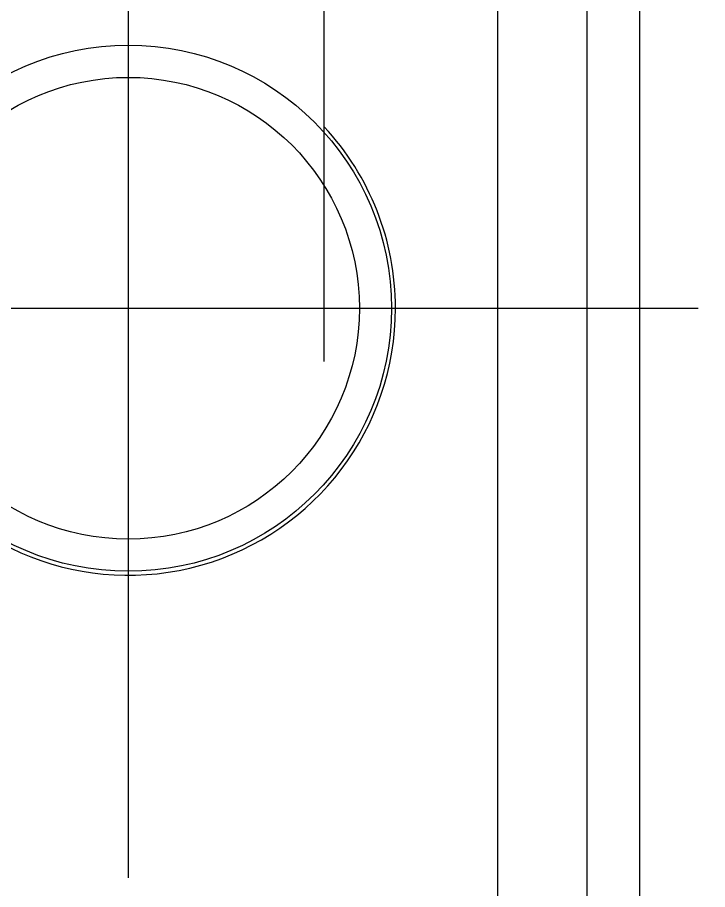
# Model space of a CAD drawing. Header units: millimetres. Extents: x 6110 to 6704, y -2661 to -1821.
# Drawn here: x 6323.95 to 6333.64, y -2282.19 to -2269.94 of the extents above; entities that cross this region are included whole.
import ezdxf

# ---------------------------------------------------------------- set-up
doc = ezdxf.new("R2010")
doc.units = ezdxf.units.MM
doc.header["$LTSCALE"] = 0.1
doc.linetypes.add('HIDDEN2', pattern=[4.7625, 3.175, -1.5875])
doc.layers.add('1', color=4, linetype='HIDDEN2', lineweight=13)
doc.layers.add('DIM', color=3, linetype='Continuous', lineweight=9)

msp = doc.modelspace()

# ---------------------------------------------------------------- hatches: boundary and pattern name
at = {"layer": 'DIM'}
h = msp.add_hatch(dxfattribs=at)
h.set_pattern_fill('ANSI31', color=2)
edge = h.paths.add_edge_path()
edge.add_line((6619.617, -2595.98), (6619.617, -1962.206))
edge.add_line((6634.617, -1966.11), (6619.617, -1966.11))
edge.add_line((6634.617, -2610.98), (6634.617, -1966.11))
edge.add_line((6634.617, -2610.98), (6184.457, -2610.98))
edge.add_line((6619.617, -2595.98), (6184.457, -2595.98))
edge.add_line((6184.457, -2610.98), (6184.457, -2595.98))

# ---------------------------------------------------------------- linework, layer by layer
at = {"layer": '1', "color": 7, "linetype": 'Continuous', "lineweight": -3}
for p, q in [((6330.696, -2354.877), (6330.696, -2226.539)), ((6331.944, -2226.545), (6331.944, -2354.877)), ((6332.686, -2394.48), (6332.686, -2226.539)), ((6328.257, -2274.772), (6328.257, -2226.732)), ((6325.507, -2282.022), (6325.507, -2266.022)), ((6317.507, -2274.022), (6333.507, -2274.022))]:
    msp.add_line(p, q, dxfattribs=at)
for radius in [3.695, 3.243]:
    msp.add_circle((6325.507, -2274.022), radius, dxfattribs=at)
for start, end in [(137.1769, 0), (0, 42.8288)]:
    msp.add_arc((6325.507, -2274.022), 3.75, start, end, dxfattribs=at)

doc.saveas('drawing.dxf')
